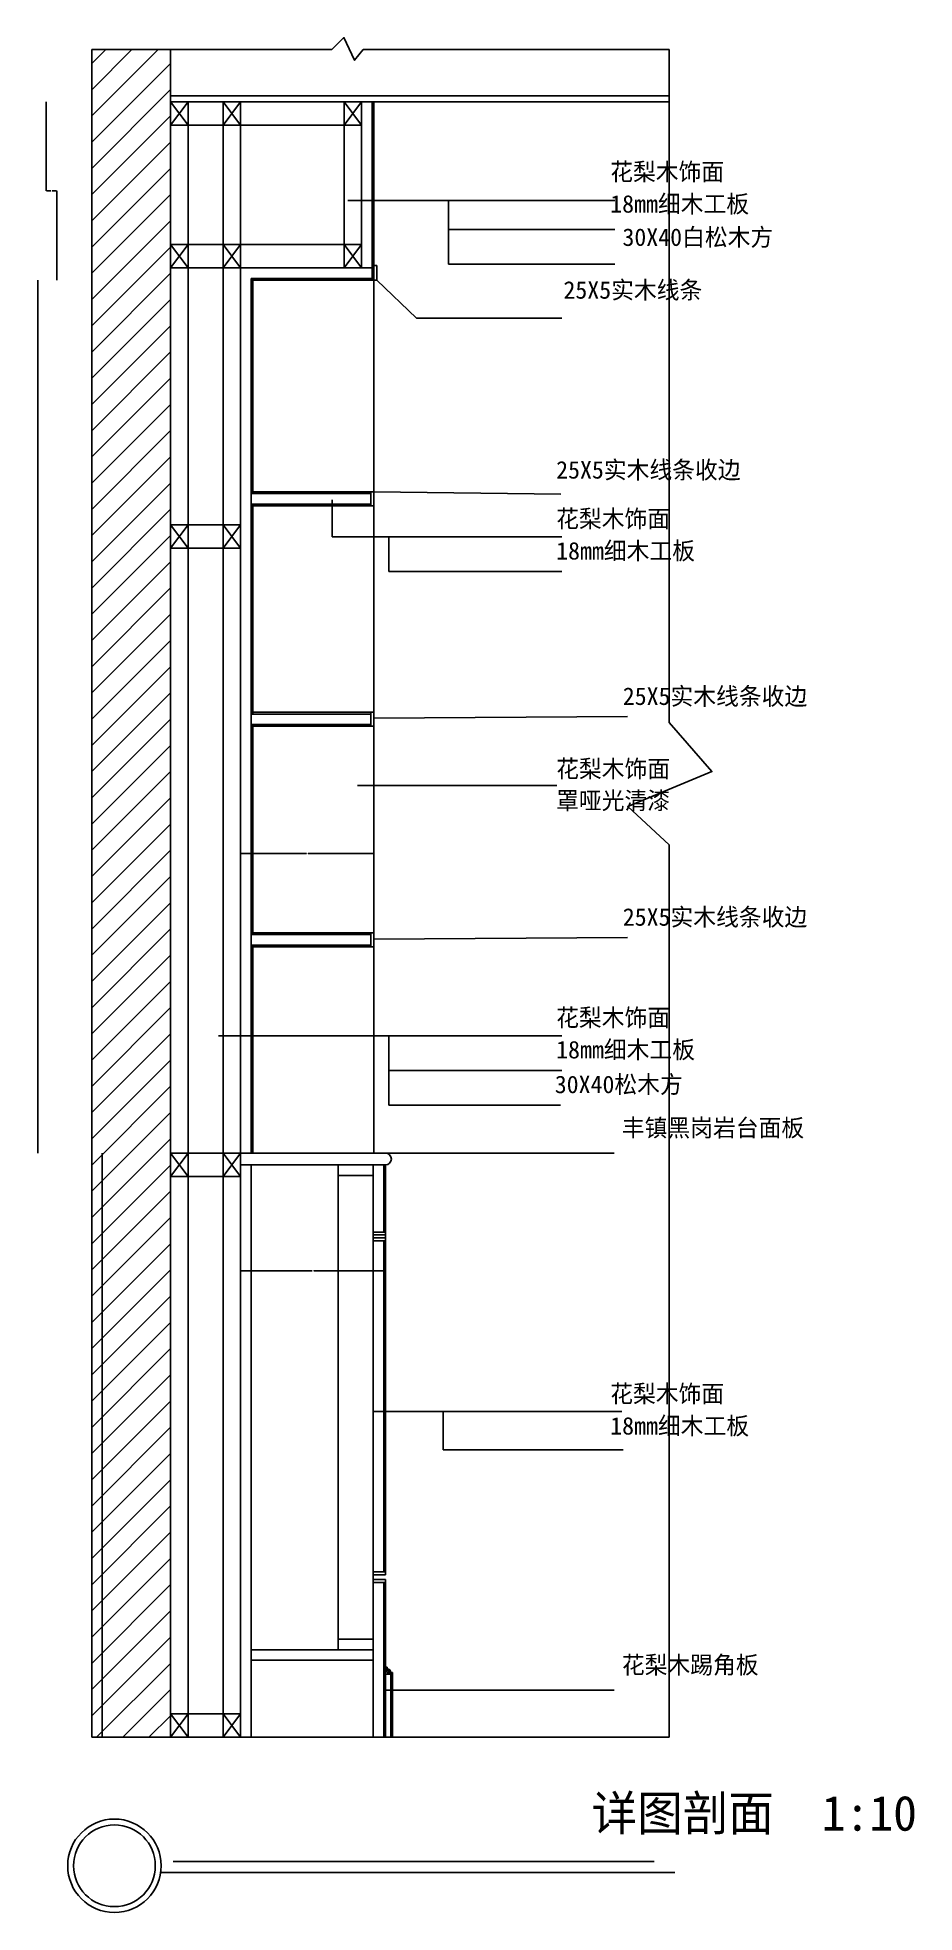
# Model space of a CAD drawing. Header units: metres. Extents: x 260730 to 262231, y -24727 to -21517.
import ezdxf

# ---------------------------------------------------------------- set-up
doc = ezdxf.new("R2010")
doc.units = ezdxf.units.M
for name, color, linetype in [('中线', 5, 'Continuous'), ('浅线', 2, 'Continuous'), ('粗线', 7, 'Continuous'), ('细线', 1, 'Continuous')]:
    doc.layers.add(name, color=color, linetype=linetype)
doc.dimstyles.get("Standard").update_dxf_attribs({"dimtxt": 2.5, "dimasz": 2.5, "dimexe": 1.25, "dimexo": 0.625, "dimtad": 1, "dimcen": 2.5, "dimazin": 3, "dimtfac": 1, "dimtmove": 0, "dimatfit": 3})

# ---------------------------------------------------------------- blocks, each defined once
blk = doc.blocks.new('_CLOSEDFILLED')
at = {"color": 0, "linetype": 'BYBLOCK'}
blk.add_solid([(-1, 0), (0, 0), (-1, 0)], dxfattribs=at)
blk = doc.blocks.new('*D1')
for p, q in [((260730.82, -21932.12), (260730.82, -22131.87)), ((260730.57, -22131.87), (260730.32, -22131.87)), ((260730.82, -22331.62), (260730.82, -22131.87)), ((260730.82, -22131.87), (260730.82, -22131.87)), ((260731.07, -22131.87), (260731.32, -22131.87))]:
    blk.add_line(p, q)
at = {"layer": 'Defpoints'}
for p in [(260730.82, -21932.12), (260730.82, -22131.87), (260730.82, -22331.62)]:
    blk.add_point(p, dxfattribs=at)
at = {"layer": '细线', "xscale": 0.25, "yscale": 0.25}
blk.add_blockref('_CLOSEDFILLED', (260730.82, -22131.87), dxfattribs=at)
at = {"layer": '细线', "xscale": 0.25, "yscale": 0.25, "rotation": 180}
blk.add_blockref('_CLOSEDFILLED', (260730.82, -22131.87), dxfattribs=at)
at = {"layer": '细线', "insert": (260730.82, -22130.745), "char_height": 1, "attachment_point": 5}
blk.add_mtext('0', dxfattribs=at)
blk = doc.blocks.new('*D2')
for p, q in [((260745.22, -21626.62), (260745.22, -21779.37)), ((260745.47, -21779.37), (260753.22, -21779.37)), ((260755.22, -21779.37), (260762.97, -21779.37)), ((260763.22, -21932.12), (260763.22, -21779.37))]:
    blk.add_line(p, q)
at = {"layer": 'Defpoints'}
for p in [(260745.22, -21626.62), (260745.22, -21779.37), (260763.22, -21932.12)]:
    blk.add_point(p, dxfattribs=at)
at = {"layer": '细线', "xscale": 0.25, "yscale": 0.25, "rotation": 180}
blk.add_blockref('_CLOSEDFILLED', (260745.22, -21779.37), dxfattribs=at)
at = {"layer": '细线', "xscale": 0.25, "yscale": 0.25}
blk.add_blockref('_CLOSEDFILLED', (260763.22, -21779.37), dxfattribs=at)
at = {"layer": '细线', "insert": (260754.22, -21779.37), "char_height": 1, "attachment_point": 5}
blk.add_mtext('18', dxfattribs=at)
blk = doc.blocks.new('*D3')
for p, q in [((260730.82, -22696.24), (260730.82, -22878.93)), ((260730.57, -22878.93), (260730.32, -22878.93)), ((260730.82, -23061.62), (260730.82, -22878.93)), ((260730.82, -22878.93), (260730.82, -22878.93)), ((260731.07, -22878.93), (260731.32, -22878.93))]:
    blk.add_line(p, q)
at = {"layer": 'Defpoints'}
for p in [(260730.82, -22696.24), (260730.82, -22878.93), (260730.82, -23061.62)]:
    blk.add_point(p, dxfattribs=at)
at = {"layer": '细线', "xscale": 0.25, "yscale": 0.25}
blk.add_blockref('_CLOSEDFILLED', (260730.82, -22878.93), dxfattribs=at)
at = {"layer": '细线', "xscale": 0.25, "yscale": 0.25, "rotation": 180}
blk.add_blockref('_CLOSEDFILLED', (260730.82, -22878.93), dxfattribs=at)
at = {"layer": '细线', "insert": (260730.82, -22877.805), "char_height": 1, "attachment_point": 5}
blk.add_mtext('0', dxfattribs=at)
blk = doc.blocks.new('*D4')
for p, q in [((260730.82, -22331.24), (260730.82, -22513.93)), ((260730.57, -22513.93), (260730.32, -22513.93)), ((260730.82, -22696.62), (260730.82, -22513.93)), ((260730.82, -22513.93), (260730.82, -22513.93)), ((260731.07, -22513.93), (260731.32, -22513.93))]:
    blk.add_line(p, q)
at = {"layer": 'Defpoints'}
for p in [(260730.82, -22331.24), (260730.82, -22513.93), (260730.82, -22696.62)]:
    blk.add_point(p, dxfattribs=at)
at = {"layer": '细线', "xscale": 0.25, "yscale": 0.25}
blk.add_blockref('_CLOSEDFILLED', (260730.82, -22513.93), dxfattribs=at)
at = {"layer": '细线', "xscale": 0.25, "yscale": 0.25, "rotation": 180}
blk.add_blockref('_CLOSEDFILLED', (260730.82, -22513.93), dxfattribs=at)
at = {"layer": '细线', "insert": (260730.82, -22512.805), "char_height": 1, "attachment_point": 5}
blk.add_mtext('0', dxfattribs=at)
blk = doc.blocks.new('*D5')
for p, q in [((260841.01, -23426.62), (260841.01, -23926.62)), ((260840.76, -23926.62), (260840.51, -23926.62)), ((260841.01, -24426.62), (260841.01, -23926.62)), ((260841.01, -23926.62), (260841.01, -23926.62)), ((260841.26, -23926.62), (260841.51, -23926.62))]:
    blk.add_line(p, q)
at = {"layer": 'Defpoints'}
for p in [(260841.01, -23426.62), (260841.01, -23926.62), (260841.01, -24426.62)]:
    blk.add_point(p, dxfattribs=at)
at = {"layer": '细线', "xscale": 0.25, "yscale": 0.25}
blk.add_blockref('_CLOSEDFILLED', (260841.01, -23926.62), dxfattribs=at)
at = {"layer": '细线', "xscale": 0.25, "yscale": 0.25, "rotation": 180}
blk.add_blockref('_CLOSEDFILLED', (260841.01, -23926.62), dxfattribs=at)
at = {"layer": '细线', "insert": (260841.01, -23925.495), "char_height": 1, "attachment_point": 5}
blk.add_mtext('0', dxfattribs=at)
blk = doc.blocks.new('*D6')
for p, q in [((260730.82, -23061.24), (260730.82, -23243.93)), ((260730.57, -23243.93), (260730.32, -23243.93)), ((260730.82, -23426.62), (260730.82, -23243.93)), ((260730.82, -23243.93), (260730.82, -23243.93)), ((260731.07, -23243.93), (260731.32, -23243.93))]:
    blk.add_line(p, q)
at = {"layer": 'Defpoints'}
for p in [(260730.82, -23061.24), (260730.82, -23243.93), (260730.82, -23426.62)]:
    blk.add_point(p, dxfattribs=at)
at = {"layer": '细线', "xscale": 0.25, "yscale": 0.25}
blk.add_blockref('_CLOSEDFILLED', (260730.82, -23243.93), dxfattribs=at)
at = {"layer": '细线', "xscale": 0.25, "yscale": 0.25, "rotation": 180}
blk.add_blockref('_CLOSEDFILLED', (260730.82, -23243.93), dxfattribs=at)
at = {"layer": '细线', "insert": (260730.82, -23242.805), "char_height": 1, "attachment_point": 5}
blk.add_mtext('0', dxfattribs=at)
blk = doc.blocks.new('*D7')
for p, q in [((261077.84, -22839.2), (261077.84, -22913.39)), ((261305.84, -22839.2), (261305.84, -22913.39)), ((261078.09, -22913.39), (261190.34, -22913.39)), ((261193.34, -22913.39), (261305.59, -22913.39))]:
    blk.add_line(p, q)
at = {"layer": 'Defpoints'}
for p in [(261077.84, -22839.2), (261305.84, -22839.2), (261077.84, -22913.39)]:
    blk.add_point(p, dxfattribs=at)
at = {"layer": '细线', "xscale": 0.25, "yscale": 0.25, "rotation": 180}
blk.add_blockref('_CLOSEDFILLED', (261077.84, -22913.39), dxfattribs=at)
at = {"layer": '细线', "xscale": 0.25, "yscale": 0.25}
blk.add_blockref('_CLOSEDFILLED', (261305.84, -22913.39), dxfattribs=at)
at = {"layer": '细线', "insert": (261191.84, -22913.39), "char_height": 1, "attachment_point": 5}
blk.add_mtext('228', dxfattribs=at)
blk = doc.blocks.new('*D8')
for p, q in [((261077.84, -23560.2), (261077.84, -23628.01)), ((261325.84, -23560.2), (261325.84, -23628.01)), ((261078.09, -23628.01), (261200.34, -23628.01)), ((261203.34, -23628.01), (261325.59, -23628.01))]:
    blk.add_line(p, q)
at = {"layer": 'Defpoints'}
for p in [(261077.84, -23560.2), (261325.84, -23560.2), (261077.84, -23628.01)]:
    blk.add_point(p, dxfattribs=at)
at = {"layer": '细线', "xscale": 0.25, "yscale": 0.25, "rotation": 180}
blk.add_blockref('_CLOSEDFILLED', (261077.84, -23628.01), dxfattribs=at)
at = {"layer": '细线', "xscale": 0.25, "yscale": 0.25}
blk.add_blockref('_CLOSEDFILLED', (261325.84, -23628.01), dxfattribs=at)
at = {"layer": '细线', "insert": (261201.84, -23628.01), "char_height": 1, "attachment_point": 5}
blk.add_mtext('248', dxfattribs=at)

msp = doc.modelspace()

# ---------------------------------------------------------------- hatches: boundary and pattern name
at = {"layer": '浅线'}
h = msp.add_hatch(dxfattribs=at)
h.set_pattern_fill('ANSI31', scale=10)
h.paths.add_polyline_path([(260957.84, -21537.18), (260823.03, -21537.18), (260823.03, -24426.62), (260957.84, -24426.62), (260957.84, -24386.62)])

# ---------------------------------------------------------------- linework, layer by layer
at = {"layer": '中线'}
for p, q in [((260957.84, -21616.62), (261811.26, -21616.62)), ((260957.84, -21626.62), (261811.26, -21626.62))]:
    msp.add_line(p, q, dxfattribs=at)
at = {"layer": '浅线'}
for p, q in [((261077.84, -21871.12), (261077.84, -21666.62)), ((261077.84, -21666.62), (261254.84, -21666.62)), ((261254.84, -21666.62), (261254.84, -21871.12)), ((260987.84, -21871.12), (261047.84, -21871.12)), ((261077.84, -21871.12), (261254.84, -21871.12)), ((260987.84, -21911.12), (261047.84, -21911.12)), ((261305.84, -21932.12), (261305.84, -22697.37)), ((261305.84, -22697.37), (261305.84, -23426.62))]:
    msp.add_line(p, q, dxfattribs=at)
for points in [[(260987.84, -21666.62), (261047.84, -21666.62), (261047.84, -22350.75), (260987.84, -22350.75)], [(260987.84, -22390.75), (261047.84, -22390.75), (261047.84, -23426.62), (260987.84, -23426.62)], [(260987.84, -23466.62), (261047.84, -23466.62), (261047.84, -24386.62), (260987.84, -24386.62)]]:
    msp.add_lwpolyline(points, close=True, dxfattribs=at)
for centre, radius, start, end in [((261324.69, -24322.3), 11.98, 17.88, 84.52), ((261326.13, -24316.04), 8.36, 71.13, 92.02), ((261325.77, -24319.05), 7.57, 3.25, 89.49), ((261324.18, -24319.35), 6.43, 6.49, 75.02)]:
    msp.add_arc(centre, radius, start, end, dxfattribs=at)
at = {"layer": '粗线'}
for p, q in [((260823.03, -21537.18), (260823.03, -24426.62)), ((260957.84, -21537.18), (260957.84, -24426.62)), ((260823.03, -24426.62), (261811.26, -24426.62))]:
    msp.add_line(p, q, dxfattribs=at)
msp.add_circle((260861.93, -24646.56), 70, dxfattribs=at)
at = {"layer": '细线'}
for p, q in [((260823.03, -21537.18), (261233.82, -21537.18)), ((261287.5, -21537.18), (261811.26, -21537.18)), ((261811.26, -21537.18), (261811.26, -22689.51)), ((260957.84, -21626.62), (260987.84, -21666.62)), ((260987.84, -21626.62), (260957.84, -21666.62)), ((261077.84, -21626.62), (261047.84, -21666.62)), ((261047.84, -21626.62), (261077.84, -21666.62)), ((261254.84, -21626.62), (261284.84, -21666.62)), ((261284.84, -21626.62), (261254.84, -21666.62)), ((261284.84, -21911.12), (261284.84, -21626.62)), ((261302.84, -21929.12), (261302.84, -21626.62)), ((261305.84, -21932.12), (261305.84, -21626.62)), ((261261.18, -21795.47), (261718.04, -21795.47)), ((261433.39, -21795.47), (261433.39, -21904.75)), ((261433.39, -21845.47), (261718.04, -21845.47)), ((260957.84, -21871.12), (260987.84, -21911.12)), ((260987.84, -21871.12), (260957.84, -21911.12)), ((261047.84, -21871.12), (261077.84, -21911.12)), ((261077.84, -21871.12), (261047.84, -21911.12)), ((261284.84, -21871.12), (261254.84, -21911.12)), ((261254.84, -21871.12), (261284.84, -21911.12)), ((261077.84, -21911.12), (261077.84, -24426.62)), ((261077.84, -21911.12), (261302.84, -21911.12)), ((261433.39, -21904.75), (261718.04, -21904.75)), ((261095.84, -21929.12), (261305.84, -21929.12)), ((261095.84, -21929.12), (261095.84, -23426.62)), ((261095.84, -21932.12), (261305.84, -21932.12)), ((261098.84, -21932.12), (261098.84, -22294.49)), ((261095.84, -22294.49), (261305.84, -22294.49)), ((261095.84, -22297.49), (261300.84, -22297.49)), ((261201.09, -22294.49), (261153.53, -22294.49)), ((261234.81, -22308.05), (261234.81, -22371.55)), ((261300.84, -22294.49), (261300.84, -22318.49)), ((261095.84, -22315.49), (261300.84, -22315.49)), ((261095.84, -22318.49), (261305.84, -22318.49)), ((261098.84, -22318.49), (261098.84, -22673.37)), ((260987.84, -22350.75), (260957.84, -22390.75)), ((260957.84, -22350.75), (260987.84, -22390.75)), ((261047.84, -22350.75), (261077.84, -22390.75)), ((261077.84, -22350.75), (261047.84, -22390.75)), ((261234.81, -22371.55), (261627.58, -22371.55)), ((261331.33, -22431.06), (261331.33, -22371.55)), ((261627.58, -22431.06), (261331.33, -22431.06)), ((261095.84, -22671.87), (261305.84, -22671.87)), ((261095.84, -22674.87), (261300.84, -22674.87)), ((261095.84, -22692.87), (261300.84, -22692.87)), ((261300.84, -22671.87), (261300.84, -22695.87)), ((261095.84, -22695.87), (261305.84, -22695.87)), ((261098.84, -22697.37), (261098.84, -23049.24)), ((261811.26, -22898.99), (261811.26, -24426.62)), ((261095.84, -23049.24), (261305.84, -23049.24)), ((261095.84, -23052.24), (261300.84, -23052.24)), ((261095.84, -23070.24), (261300.84, -23070.24)), ((261095.84, -23073.24), (261305.84, -23073.24)), ((261098.84, -23073.24), (261098.84, -23426.62)), ((261300.84, -23049.24), (261300.84, -23073.24)), ((261305.84, -23049.24), (261305.84, -23073.24)), ((261039.8, -23225.55), (261627.58, -23225.55)), ((261331.33, -23344.58), (261331.33, -23225.55)), ((261627.58, -23285.06), (261331.33, -23285.06)), ((261625.22, -23344.58), (261331.33, -23344.58)), ((260957.84, -23426.62), (260987.84, -23466.62)), ((260987.84, -23426.62), (260957.84, -23466.62)), ((261077.84, -23426.62), (261047.84, -23466.62)), ((261047.84, -23426.62), (261077.84, -23466.62)), ((261077.84, -23426.62), (261325.84, -23426.62)), ((261077.84, -23446.62), (261325.84, -23446.62)), ((261095.84, -23446.62), (261095.84, -24426.62)), ((261244.84, -23446.62), (261244.84, -24276.62)), ((261244.84, -23464.62), (261304.84, -23464.62)), ((261304.84, -23446.62), (261304.84, -24426.62)), ((261322.84, -23561.62), (261322.84, -23446.62)), ((261325.84, -23566.62), (261325.84, -23446.62)), ((261304.84, -23561.62), (261325.84, -23561.62)), ((261304.84, -23566.62), (261325.84, -23566.62)), ((261304.84, -23571.48), (261325.84, -23571.48)), ((261304.84, -23576.48), (261325.84, -23576.48)), ((261322.84, -23576.48), (261322.84, -24143.62)), ((261325.84, -23571.48), (261325.84, -24148.62)), ((261304.84, -23868.91), (261730.23, -23868.91)), ((261424.31, -23868.91), (261424.31, -23934.72)), ((261424.31, -23934.72), (261732.5, -23934.72)), ((261304.84, -24143.62), (261325.84, -24143.62)), ((261304.84, -24148.62), (261325.84, -24148.62)), ((261304.84, -24156.62), (261325.84, -24156.62)), ((261304.84, -24161.62), (261325.84, -24161.62)), ((261322.84, -24161.62), (261322.84, -24426.62)), ((261325.84, -24156.62), (261325.84, -24426.62)), ((261244.84, -24258.62), (261304.84, -24258.62)), ((261095.84, -24276.62), (261304.84, -24276.62)), ((261095.84, -24294.62), (261304.84, -24294.62)), ((261325.84, -24306.62), (261325.84, -24426.62)), ((261325.84, -24306.62), (261328.84, -24306.62)), ((261325.84, -24318.62), (261337.84, -24318.62)), ((261328.84, -24306.62), (261328.84, -24309.62)), ((261334.84, -24318.62), (261334.84, -24426.62)), ((261334.91, -24315.62), (261337.84, -24315.62)), ((261337.84, -24315.62), (261337.84, -24426.62)), ((260987.84, -24386.62), (260957.84, -24426.62)), ((260957.84, -24386.62), (260987.84, -24426.62)), ((261047.84, -24386.62), (261077.84, -24426.62)), ((261077.84, -24386.62), (261047.84, -24426.62)), ((261325.84, -24426.62), (261337.84, -24426.62)), ((260941.08, -24658.2), (261821.21, -24658.2))]:
    msp.add_line(p, q, dxfattribs=at)
for points in [[(261233.82, -21537.18), (261254.56, -21516.62), (261272.86, -21555.61), (261287.5, -21537.18)], [(261811.26, -22689.51), (261884.31, -22773.3), (261740.49, -22833.15), (261811.26, -22898.99)], [(260962.46, -24639.53), (261785.7, -24639.53)]]:
    msp.add_lwpolyline(points, dxfattribs=at)
for points in [[(260957.84, -21626.62), (260987.84, -21626.62), (260987.84, -21666.62), (260957.84, -21666.62)], [(261047.84, -21626.62), (261077.84, -21626.62), (261077.84, -21666.62), (261047.84, -21666.62)], [(261254.84, -21626.62), (261284.84, -21626.62), (261284.84, -21666.62), (261254.84, -21666.62)], [(260957.84, -21871.12), (260987.84, -21871.12), (260987.84, -21911.12), (260957.84, -21911.12)], [(261047.84, -21871.12), (261077.84, -21871.12), (261077.84, -21911.12), (261047.84, -21911.12)], [(261254.84, -21871.12), (261284.84, -21871.12), (261284.84, -21911.12), (261254.84, -21911.12)], [(261305.84, -21932.12), (261310.84, -21932.12), (261310.84, -21907.12), (261305.84, -21907.12)], [(260957.84, -22350.75), (260987.84, -22350.75), (260987.84, -22390.75), (260957.84, -22390.75)], [(261047.84, -22350.75), (261077.84, -22350.75), (261077.84, -22390.75), (261047.84, -22390.75)], [(260957.84, -23426.62), (260987.84, -23426.62), (260987.84, -23466.62), (260957.84, -23466.62)], [(261047.84, -23426.62), (261077.84, -23426.62), (261077.84, -23466.62), (261047.84, -23466.62)], [(260957.84, -24386.62), (260987.84, -24386.62), (260987.84, -24426.62), (260957.84, -24426.62)], [(261047.84, -24386.62), (261077.84, -24386.62), (261077.84, -24426.62), (261047.84, -24426.62)]]:
    msp.add_lwpolyline(points, close=True, dxfattribs=at)
msp.add_circle((260861.93, -24646.56), 80, dxfattribs=at)
for centre, radius, start, end in [((261325.84, -23436.62), 10, 270, 90), ((261328.91, -24315.62), 6, 0, 90.71)]:
    msp.add_arc(centre, radius, start, end, dxfattribs=at)

# ---------------------------------------------------------------- texts
at = {"layer": '细线', "attachment_point": 1}
for s, insert, char_height in [('花梨木饰面', (261710.36, -21731.56), 30), ('18mm细木工板', (261710.36, -21786.46), 30), ('30X40白松木方', (261731.26, -21843.42), 30), ('25X5实木线条', (261630.32, -21933.8), 30), ('25X5实木线条收边', (261617.81, -22241.76), 30), ('花梨木饰面', (261617.81, -22325.47), 30), ('18mm细木工板', (261617.81, -22380.37), 30), ('25X5实木线条收边', (261731.86, -22629.29), 30), ('花梨木饰面', (261617.81, -22753.59), 30), ('罩哑光清漆', (261617.81, -22807.91), 30), ('25X5实木线条收边', (261731.86, -23007.27), 30), ('花梨木饰面', (261617.81, -23179.47), 30), ('18mm细木工板', (261617.81, -23234.37), 30), ('30X40松木方', (261615.46, -23293.88), 30), ('丰镇黑岗岩台面板', (261730.29, -23368.22), 30), ('花梨木饰面', (261710.36, -23823.49), 30), ('18mm细木工板', (261710.36, -23878.38), 30), ('花梨木踢角板', (261730.29, -24287.61), 30), ('详图剖面  1:10', (261678.46, -24526.51), 60)]:
    msp.add_mtext(s, dxfattribs=dict(at, insert=insert, char_height=char_height))

# ---------------------------------------------------------------- dimensions: what is measured, and where the dimension line sits
at = {"layer": '细线'}
for base, p1, p2, picture, middle in [((260745.22, -21779.37), (260745.22, -21626.62), (260763.22, -21932.12), '*D2', (260754.22, -21779.37)), ((260730.82, -22131.87), (260730.82, -22331.62), (260730.82, -21932.12), '*D1', (260730.82, -22130.745)), ((260730.82, -22513.93), (260730.82, -22696.62), (260730.82, -22331.24), '*D4', (260730.82, -22512.805)), ((260730.82, -22878.93), (260730.82, -23061.62), (260730.82, -22696.24), '*D3', (260730.82, -22877.805)), ((261077.84, -22913.39), (261077.84, -22839.2), (261305.84, -22839.2), '*D7', (261191.84, -22913.39)), ((260730.82, -23243.93), (260730.82, -23426.62), (260730.82, -23061.24), '*D6', (260730.82, -23242.805)), ((260841.01, -23926.62), (260841.01, -24426.62), (260841.01, -23426.62), '*D5', (260841.01, -23925.495)), ((261077.84, -23628.01), (261077.84, -23560.2), (261325.84, -23560.2), '*D8', (261201.84, -23628.01))]:
    dim = msp.add_linear_dim(base=base, p1=p1, p2=p2, dimstyle='Standard', dxfattribs=at)
    dim.commit()
    dim.dimension.update_dxf_attribs({"geometry": picture, "text_midpoint": middle})

# ---------------------------------------------------------------- leaders
for points in [[(261310.84, -21932.12), (261378.8, -21997.11), (261627.28, -21997.11)], [(261305.84, -22294.49), (261625.96, -22298.24)], [(261305.84, -22682.02), (261740.01, -22679.17)], [(261278.09, -22797.06), (261619.05, -22797.06)], [(261305.84, -23060), (261740.01, -23057.15)], [(261325.84, -23426.62), (261717.24, -23426.62)], [(261325.84, -24346.01), (261717.24, -24346.01)]]:
    msp.add_leader(points, dimstyle='Standard', dxfattribs=at)

doc.saveas('drawing.dxf')
